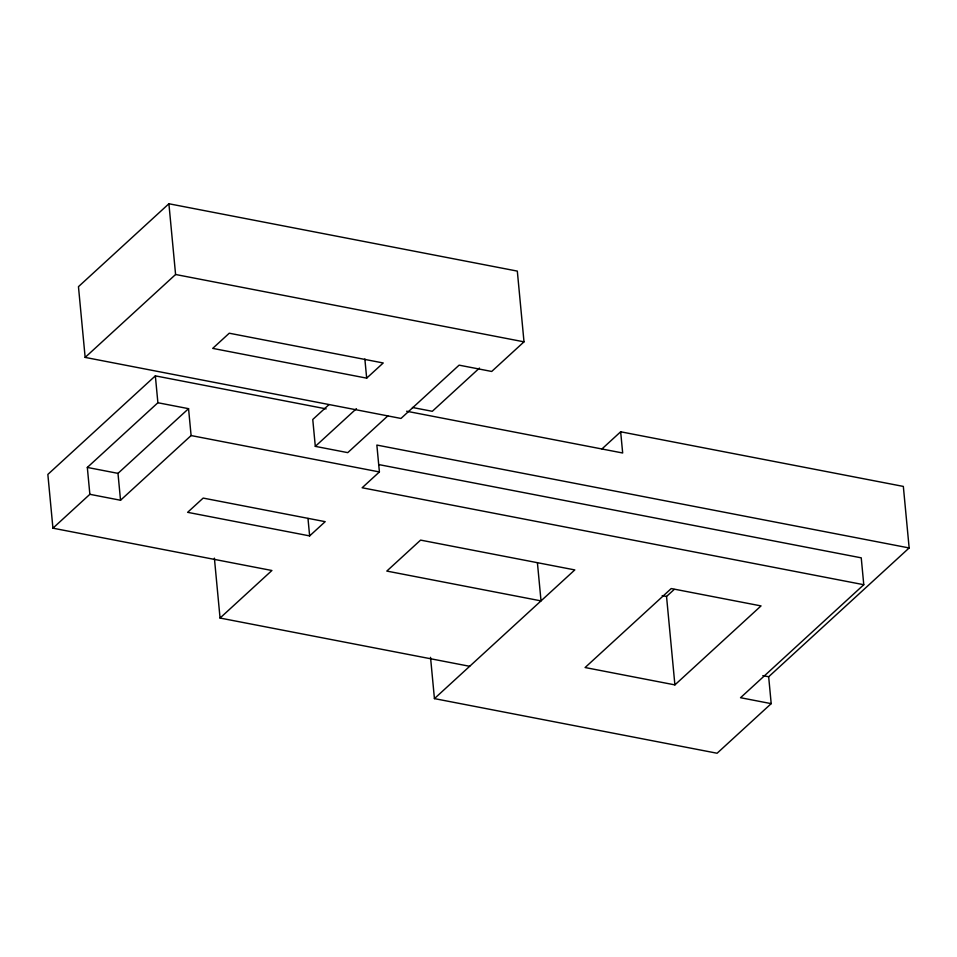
<?xml version="1.0" encoding="UTF-8"?>
<svg xmlns="http://www.w3.org/2000/svg" width="957" height="957" viewBox="0 0 957 957"><rect width="100%" height="100%" fill="white"/><g stroke="black" fill="none" stroke-linecap="round" stroke-linejoin="round"><path stroke-width="1.44" d="M168.899 203.757L78.462 286.669L85.149 357.404L400.983 418.448L459.109 365.155L491.695 371.46L524.005 341.84L517.318 271.106L168.899 203.757L175.586 274.492L85.149 357.404M326.146 408.878L155.345 375.862L47.85 474.421L52.934 528.18L271.896 570.504L220.05 618.043L469.672 666.299M52.934 528.18L89.862 494.314L87.326 467.435L157.893 402.741L155.345 375.862M89.862 494.314L120.534 500.248L117.986 473.368L188.553 408.675L157.893 402.741M120.534 500.248L191.101 435.555L188.553 408.675M328.993 404.608L312.76 419.489L315.308 446.369L347.762 452.637L387.8 415.924M366.675 378.147L383.219 362.978L229.261 333.215L212.717 348.384L366.675 378.147L364.856 358.983M315.308 446.369L356.435 408.663M479.457 368.074L432.301 411.307L412.455 407.479M309.637 535.908L325.177 521.661L203.171 498.083L187.632 512.33L309.637 535.908L307.987 518.467M601.977 448.917L620.662 431.786L903.336 486.419L909.15 547.954L376.855 445.065L379.403 471.945L362.153 487.759L863.776 584.715L861.24 557.835L378.685 464.564M909.15 547.954L768.662 676.766L771.198 703.646L717.104 753.243L434.43 698.61L574.798 569.917L420.59 540.107L386.819 571.078L541.028 600.888L537.427 562.907M674.9 684.889L761.03 605.913L671.228 588.555L585.098 667.531L674.9 684.889L666.539 596.462L674.171 589.476M863.776 584.715L740.539 697.713L771.198 703.646M175.586 274.492L524.005 341.84M406.617 411.235L622.672 452.996L620.662 431.786M191.101 435.555L379.403 471.945M87.326 467.435L117.986 473.368M662.196 595.625L666.539 596.462M762.825 675.63L768.662 676.766M430.53 657.339L434.43 698.61M214.392 558.146L220.05 618.043"/></g></svg>
